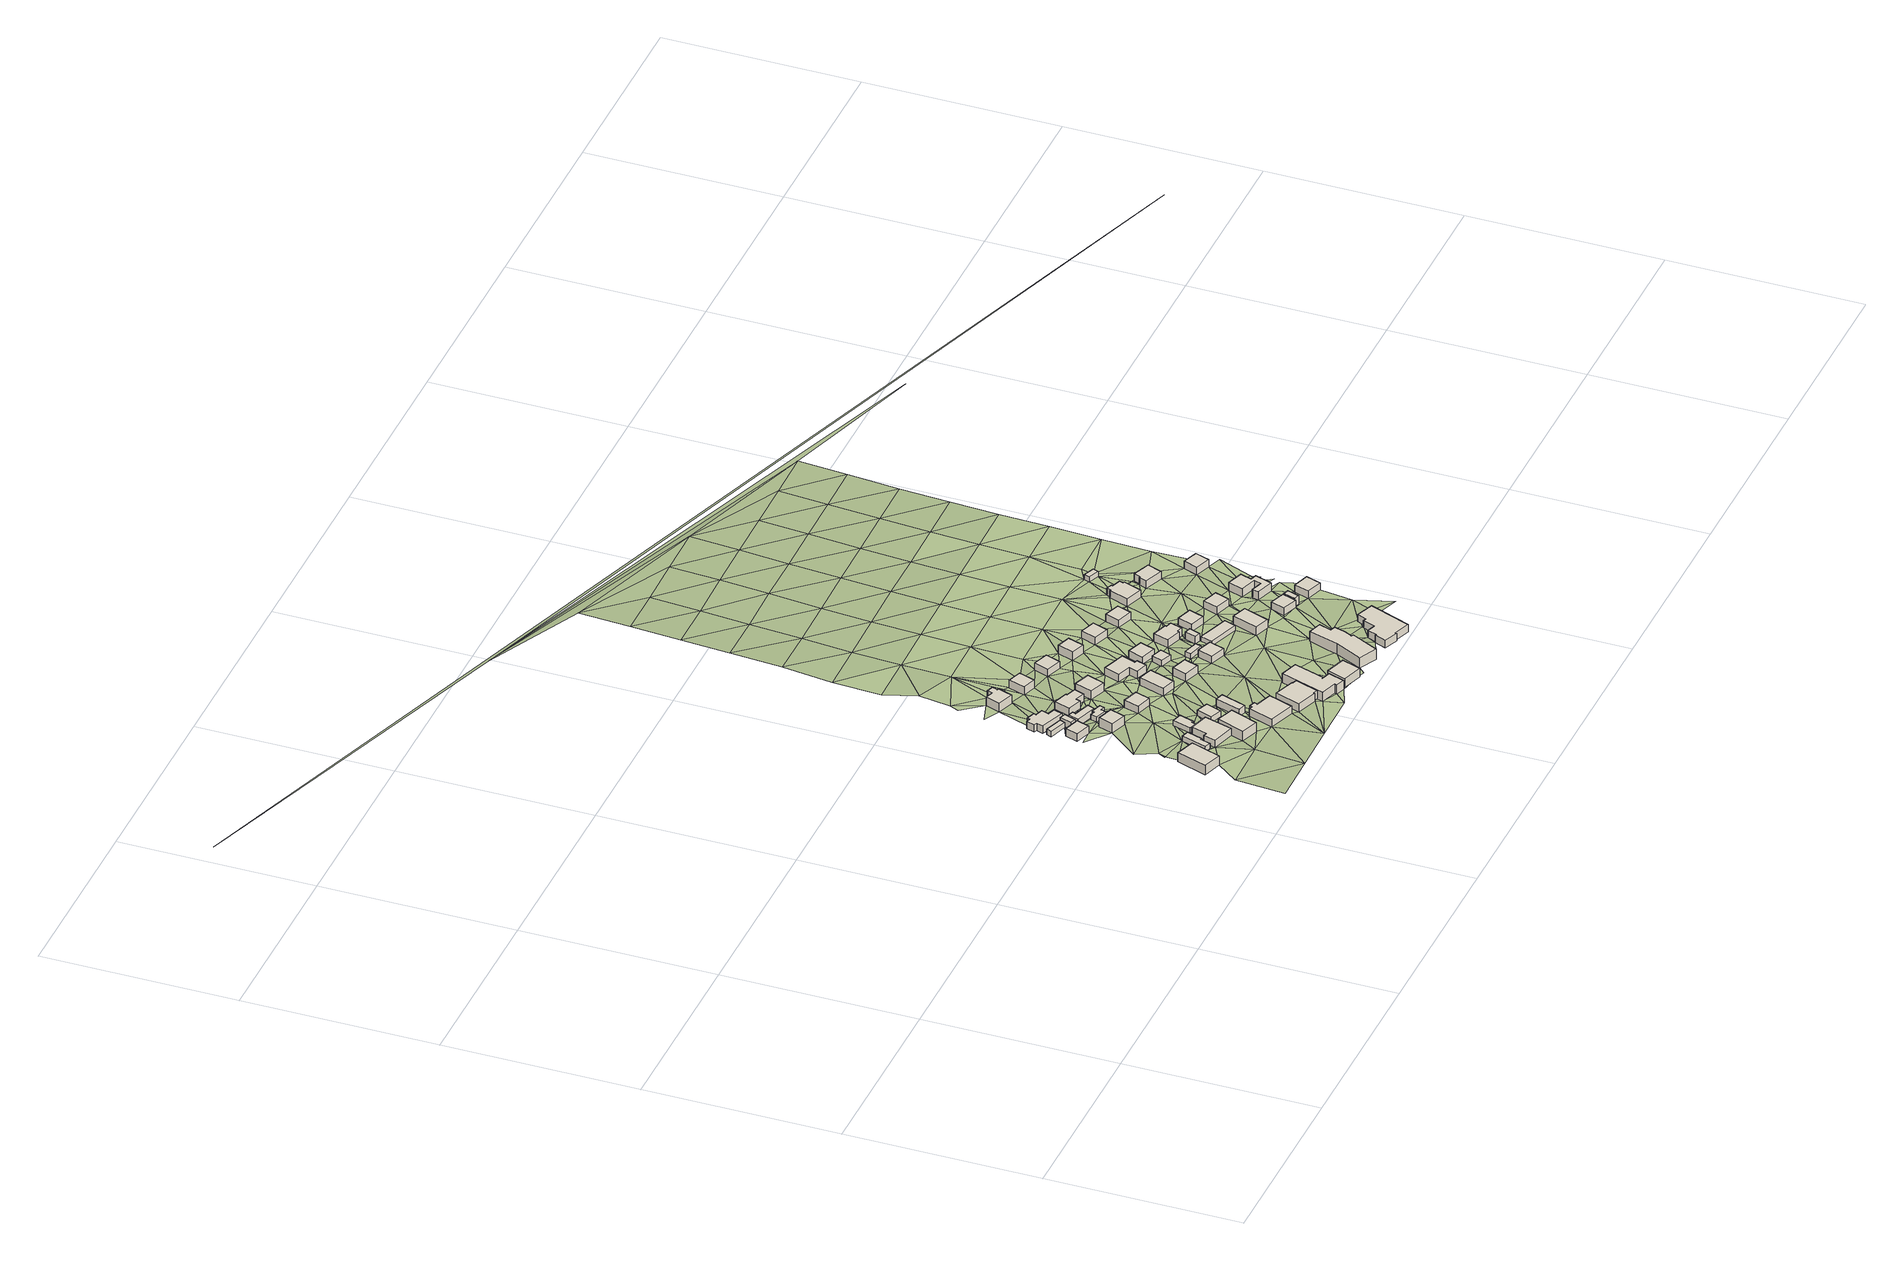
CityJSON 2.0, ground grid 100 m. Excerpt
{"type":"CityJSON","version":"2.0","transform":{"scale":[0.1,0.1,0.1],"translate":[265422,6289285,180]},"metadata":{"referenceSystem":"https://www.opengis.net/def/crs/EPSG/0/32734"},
"CityObjects":{
"building1":{"type":"Building","attributes":{"address":"22 Louwskloof Road Mamre 7347 Cape Town","building":"house","building:levels":"1","building_height":4.1,"roof_height":186.96,"ground_height":182.86,"plus_code":"4FRWFFRG+3V2"},"geometry":[{"type":"Solid","lod":"1","boundaries":[[[[0,1,2,3]],[[1,4,5,2]],[[4,6,7,5]],[[6,0,3,7]],[[3,2,5,7]],[[6,4,1,0]]]]}]},
"building2":{"type":"Building","attributes":{"address":"Louwskloof Road Mamre 7347 Cape Town","building":"cabin","building:levels":"1","building_height":2.8,"roof_height":186.78,"ground_height":183.98,"plus_code":"4FRWFFRG+3WJ"},"geometry":[{"type":"Solid","lod":"1","boundaries":[[[[8,9,10,11]],[[9,12,13,10]],[[12,14,15,13]],[[14,16,17,15]],[[16,18,19,17]],[[18,8,11,19]],[[11,10,13,15,17,19]],[[18,16,14,12,9,8]]]]}]},
"building3":{"type":"Building","attributes":{"address":"Frans Street Mamre 7347 Cape Town","building":"yes","building:levels":"1","building_height":4.1,"roof_height":187.91,"ground_height":183.81,"plus_code":"4FRWFFRG+7VC"},"geometry":[{"type":"Solid","lod":"1","boundaries":[[[[20,21,22,23]],[[21,24,25,22]],[[24,26,27,25]],[[26,20,23,27]],[[23,22,25,27]],[[26,24,21,20]]]]}]},
"building4":{"type":"Building","attributes":{"building":"cabin","building:levels":"1","building_height":2.8,"roof_height":186.93,"ground_height":184.13,"plus_code":"4FRWFFRG+8V6"},"geometry":[{"type":"Solid","lod":"1","boundaries":[[[[28,29,30,31]],[[29,32,33,30]],[[32,34,35,33]],[[34,28,31,35]],[[31,30,33,35]],[[34,32,29,28]]]]}]},
"building5":{"type":"Building","attributes":{"address":"23 Louwskloof Road Mamre 7347 Cape Town","building":"house","building:levels":"1","building_height":4.1,"roof_height":188.08,"ground_height":183.98,"plus_code":"4FRWFFRG+3W5"},"geometry":[{"type":"Solid","lod":"1","boundaries":[[[[36,37,38,39]],[[37,40,41,38]],[[40,42,43,41]],[[42,44,45,43]],[[44,46,47,45]],[[46,36,39,47]],[[39,38,41,43,45,47]],[[46,44,42,40,37,36]]]]}]},
"building6":{"type":"Building","attributes":{"address":"21 Denne Crescent Mamre 7347 Cape Town","building":"house","building:levels":"1","building_height":4.1,"roof_height":188.23,"ground_height":184.13,"plus_code":"4FRWFFRG+8VM"},"geometry":[{"type":"Solid","lod":"1","boundaries":[[[[48,49,50,51]],[[49,52,53,50]],[[52,54,55,53]],[[54,56,57,55]],[[56,58,59,57]],[[58,60,61,59]],[[60,62,63,61]],[[62,64,65,63]],[[64,66,67,65]],[[66,68,69,67]],[[68,70,71,69]],[[70,48,51,71]],[[51,50,53,55,57,59,61,63,65,67,69,71]],[[70,68,66,64,62,60,58,56,54,52,49,48]]]]}]},
"building7":{"type":"Building","attributes":{"address":"Denne Crescent Mamre 7347 Cape Town","building":"yes","building:levels":"1","building_height":4.1,"roof_height":187.91,"ground_height":183.81,"plus_code":"4FRWFFRG+7VW"},"geometry":[{"type":"Solid","lod":"1","boundaries":[[[[72,73,74,75]],[[73,76,77,74]],[[76,78,79,77]],[[78,72,75,79]],[[75,74,77,79]],[[78,76,73,72]]]]}]},
"building8":{"type":"Building","attributes":{"address":"40 Frans Street Mamre 7347 Cape Town","building":"house","building:levels":"1","building_height":4.1,"roof_height":188.96,"ground_height":184.86,"plus_code":"4FRWFFRG+6WF"},"geometry":[{"type":"Solid","lod":"1","boundaries":[[[[80,81,82,83]],[[81,84,85,82]],[[84,86,87,85]],[[86,80,83,87]],[[83,82,85,87]],[[86,84,81,80]]]]}]},
"building9":{"type":"Building","attributes":{"building":"cabin","building:levels":"1","building_height":2.8,"roof_height":186.78,"ground_height":183.98,"plus_code":"4FRWFFRG+4X6"},"geometry":[{"type":"Solid","lod":"1","boundaries":[[[[88,89,90,91]],[[89,92,93,90]],[[92,94,95,93]],[[94,96,97,95]],[[96,98,99,97]],[[98,88,91,99]],[[91,90,93,95,97,99]],[[98,96,94,92,89,88]]]]}]},
"building10":{"type":"Building","attributes":{"address":"24 Louwskloof Road Mamre 7347 Cape Town","building":"house","building:levels":"1","building_height":4.1,"roof_height":188.08,"ground_height":183.98,"plus_code":"4FRWFFRG+2XH"},"geometry":[{"type":"Solid","lod":"1","boundaries":[[[[100,101,102,103]],[[101,104,105,102]],[[104,106,107,105]],[[106,100,103,107]],[[103,102,105,107]],[[106,104,101,100]]]]}]},
"building11":{"type":"Building","attributes":{"building":"cabin","building:levels":"1","building_height":2.8,"roof_height":187.66,"ground_height":184.86,"plus_code":"4FRWFFRG+7WJ"},"geometry":[{"type":"Solid","lod":"1","boundaries":[[[[108,109,110,111]],[[109,112,113,110]],[[112,114,115,113]],[[114,116,117,115]],[[116,118,119,117]],[[118,108,111,119]],[[111,110,113,115,117,119]],[[118,116,114,112,109,108]]]]}]},
"building12":{"type":"Building","attributes":{"building":"cabin","building:levels":"1","building_height":2.8,"roof_height":187.66,"ground_height":184.86,"plus_code":"4FRWFFRG+7W4"},"geometry":[{"type":"Solid","lod":"1","boundaries":[[[[120,121,122,123]],[[121,124,125,122]],[[124,126,127,125]],[[126,128,129,127]],[[128,130,131,129]],[[130,132,133,131]],[[132,134,135,133]],[[134,120,123,135]],[[123,122,125,127,129,131,133,135]],[[134,132,130,128,126,124,121,120]]]]}]},
"building13":{"type":"Building","attributes":{"address":"Louwskloof Road Mamre 7347 Cape Town","building":"cabin","building:levels":"1","building_height":2.8,"roof_height":187.24,"ground_height":184.44,"plus_code":"4FRWFFRH+32J"},"geometry":[{"type":"Solid","lod":"1","boundaries":[[[[136,137,138,139]],[[137,140,141,138]],[[140,142,143,141]],[[142,136,139,143]],[[139,138,141,143]],[[142,140,137,136]]]]}]},
"building14":{"type":"Building","attributes":{"address":"30 Denne Crescent Mamre 7347 Cape Town","building":"house","building:levels":"1","building_height":4.1,"roof_height":189.27,"ground_height":185.17,"plus_code":"4FRWFFRG+CWC"},"geometry":[{"type":"Solid","lod":"1","boundaries":[[[[144,145,146,147]],[[145,148,149,146]],[[148,150,151,149]],[[150,152,153,151]],[[152,154,155,153]],[[154,156,157,155]],[[156,158,159,157]],[[158,144,147,159]],[[147,146,149,151,153,155,157,159]],[[158,156,154,152,150,148,145,144]]]]}]},
"building15":{"type":"Building","attributes":{"address":"19 Denne Crescent Mamre 7347 Cape Town","building":"house","building:levels":"1","building_height":4.1,"roof_height":189.05,"ground_height":184.95,"plus_code":"4FRWFFRG+8W5"},"geometry":[{"type":"Solid","lod":"1","boundaries":[[[[160,161,162,163]],[[161,164,165,162]],[[164,166,167,165]],[[166,168,169,167]],[[168,170,171,169]],[[170,172,173,171]],[[172,174,175,173]],[[174,160,163,175]],[[163,162,165,167,169,171,173,175]],[[174,172,170,168,166,164,161,160]]]]}]},
"building16":{"type":"Building","attributes":{"address":"38 Frans Street Mamre 7347 Cape Town","building":"house","building:levels":"1","building_height":4.1,"roof_height":188.87,"ground_height":184.77,"plus_code":"4FRWFFRG+6X5"},"geometry":[{"type":"Solid","lod":"1","boundaries":[[[[176,177,178,179]],[[177,180,181,178]],[[180,182,183,181]],[[182,176,179,183]],[[179,178,181,183]],[[182,180,177,176]]]]}]},
"building17":{"type":"Building","attributes":{"address":"25 Louwskloof Road Mamre 7347 Cape Town","building":"house","building:levels":"1","building_height":4.1,"roof_height":187.24,"ground_height":183.14,"plus_code":"4FRWFFQH+X3J"},"geometry":[{"type":"Solid","lod":"1","boundaries":[[[[184,185,186,187]],[[185,188,189,186]],[[188,190,191,189]],[[190,192,193,191]],[[192,194,195,193]],[[194,196,197,195]],[[196,198,199,197]],[[198,184,187,199]],[[187,186,189,191,193,195,197,199]],[[198,196,194,192,190,188,185,184]]]]}]},
"building18":{"type":"Building","attributes":{"address":"Louwskloof Road Mamre 7347 Cape Town","building":"garage","building:levels":"1","building_height":4.1,"roof_height":188.54,"ground_height":184.44,"plus_code":"4FRWFFRH+325"},"geometry":[{"type":"Solid","lod":"1","boundaries":[[[[200,201,202,203]],[[201,204,205,202]],[[204,206,207,205]],[[206,200,203,207]],[[203,202,205,207]],[[206,204,201,200]]]]}]},
"building19":{"type":"Building","attributes":{"address":"17 Denne Crescent Mamre 7347 Cape Town","building":"house","building:levels":"1","building_height":4.1,"roof_height":189.68,"ground_height":185.58,"plus_code":"4FRWFFRH+72R"},"geometry":[{"type":"Solid","lod":"1","boundaries":[[[[208,209,210,211]],[[209,212,213,210]],[[212,214,215,213]],[[214,208,211,215]],[[211,210,213,215]],[[214,212,209,208]]]]}]},
"building20":{"type":"Building","attributes":{"address":"28 Denne Crescent Mamre 7347 Cape Town","building":"house","building:levels":"1","building_height":4.1,"roof_height":189.27,"ground_height":185.17,"plus_code":"4FRWFFRG+CX3"},"geometry":[{"type":"Solid","lod":"1","boundaries":[[[[216,217,218,219]],[[217,220,221,218]],[[220,222,223,221]],[[222,216,219,223]],[[219,218,221,223]],[[222,220,217,216]]]]}]},
"building21":{"type":"Building","attributes":{"address":"26 Louwskloof Road Mamre 7347 Cape Town","building":"house","building:levels":"1","building_height":4.1,"roof_height":187.64,"ground_height":183.54,"plus_code":"4FRWFFQH+X48"},"geometry":[{"type":"Solid","lod":"1","boundaries":[[[[224,225,226,227]],[[225,228,229,226]],[[228,230,231,229]],[[230,232,233,231]],[[232,234,235,233]],[[234,236,237,235]],[[236,238,239,237]],[[238,224,227,239]],[[227,226,229,231,233,235,237,239]],[[238,236,234,232,230,228,225,224]]]]}]},
"building22":{"type":"Building","attributes":{"address":"36 Frans Street Mamre 7347 Cape Town","building":"house","building:levels":"1","building_height":4.1,"roof_height":189.36,"ground_height":185.26,"plus_code":"4FRWFFRH+53V"},"geometry":[{"type":"Solid","lod":"1","boundaries":[[[[240,241,242,243]],[[241,244,245,242]],[[244,246,247,245]],[[246,240,243,247]],[[243,242,245,247]],[[246,244,241,240]]]]}]},
"building23":{"type":"Building","attributes":{"address":"27 Louwskloof Road Mamre 7347 Cape Town","building":"house","building:levels":"1","building_height":4.1,"roof_height":187.64,"ground_height":183.54,"plus_code":"4FRWFFQH+X58"},"geometry":[{"type":"Solid","lod":"1","boundaries":[[[[248,249,250,251]],[[249,252,253,250]],[[252,254,255,253]],[[254,256,257,255]],[[256,258,259,257]],[[258,260,261,259]],[[260,262,263,261]],[[262,264,265,263]],[[264,248,251,265]],[[251,250,253,255,257,259,261,263,265]],[[264,262,260,258,256,254,252,249,248]]]]}]},
"building24":{"type":"Building","attributes":{"address":"15 Denne Crescent Mamre 7347 Cape Town","building":"house","building:levels":"1","building_height":4.1,"roof_height":189.68,"ground_height":185.58,"plus_code":"4FRWFFRH+735"},"geometry":[{"type":"Solid","lod":"1","boundaries":[[[[266,267,268,269]],[[267,270,271,268]],[[270,272,273,271]],[[272,274,275,273]],[[274,276,277,275]],[[276,278,279,277]],[[278,280,281,279]],[[280,266,269,281]],[[269,268,271,273,275,277,279,281]],[[280,278,276,274,272,270,267,266]]]]}]},
"building25":{"type":"Building","attributes":{"address":"26 Denne Crescent Mamre 7347 Cape Town","building":"house","building:levels":"1","building_height":4.1,"roof_height":189.79,"ground_height":185.69,"plus_code":"4FRWFFRH+92Q"},"geometry":[{"type":"Solid","lod":"1","boundaries":[[[[282,283,284,285]],[[283,286,287,284]],[[286,288,289,287]],[[288,282,285,289]],[[285,284,287,289]],[[288,286,283,282]]]]}]},
"building26":{"type":"Building","attributes":{"address":"34 Frans Street Mamre 7347 Cape Town","building":"house","building:levels":"1","building_height":4.1,"roof_height":189.6,"ground_height":185.5,"plus_code":"4FRWFFRH+547"},"geometry":[{"type":"Solid","lod":"1","boundaries":[[[[290,291,292,293]],[[291,294,295,292]],[[294,296,297,295]],[[296,290,293,297]],[[293,292,295,297]],[[296,294,291,290]]]]}]},
"building27":{"type":"Building","attributes":{"address":"28 Louwskloof Road Mamre 7347 Cape Town","building":"house","building:levels":"1","building_height":4.1,"roof_height":187.34,"ground_height":183.24,"plus_code":"4FRWFFQH+W68"},"geometry":[{"type":"Solid","lod":"1","boundaries":[[[[298,299,300,301]],[[299,302,303,300]],[[302,304,305,303]],[[304,298,301,305]],[[301,300,303,305]],[[304,302,299,298]]]]}]},
"building28":{"type":"Building","attributes":{"building":"cabin","building:levels":"1","building_height":2.8,"roof_height":188.76,"ground_height":185.96,"plus_code":"4FRWFFRH+656"},"geometry":[{"type":"Solid","lod":"1","boundaries":[[[[306,307,308,309]],[[307,310,311,308]],[[310,312,313,311]],[[312,306,309,313]],[[309,308,311,313]],[[312,310,307,306]]]]}]},
"building29":{"type":"Building","attributes":{"address":"13 Denne Crescent Mamre 7347 Cape Town","building":"house","building:levels":"1","building_height":4.1,"roof_height":190.06,"ground_height":185.96,"plus_code":"4FRWFFRH+64X"},"geometry":[{"type":"Solid","lod":"1","boundaries":[[[[314,315,316,317]],[[315,318,319,316]],[[318,320,321,319]],[[320,314,317,321]],[[317,316,319,321]],[[320,318,315,314]]]]}]},
"building30":{"type":"Building","attributes":{"address":"24 Denne Crescent Mamre 7347 Cape Town","building":"house","building:levels":"1","building_height":4.1,"roof_height":190.42,"ground_height":186.32,"plus_code":"4FRWFFRH+947"},"geometry":[{"type":"Solid","lod":"1","boundaries":[[[[322,323,324,325]],[[323,326,327,324]],[[326,328,329,327]],[[328,322,325,329]],[[325,324,327,329]],[[328,326,323,322]]]]}]},
"building31":{"type":"Building","attributes":{"address":"32 Frans Street Mamre 7347 Cape Town","building":"house","building:levels":"1","building_height":4.1,"roof_height":189.6,"ground_height":185.5,"plus_code":"4FRWFFRH+45Q"},"geometry":[{"type":"Solid","lod":"1","boundaries":[[[[330,331,332,333]],[[331,334,335,332]],[[334,336,337,335]],[[336,330,333,337]],[[333,332,335,337]],[[336,334,331,330]]]]}]},
"building32":{"type":"Building","attributes":{"building":"cabin","building:levels":"1","building_height":2.8,"roof_height":188.3,"ground_height":185.5,"plus_code":"4FRWFFRH+559"},"geometry":[{"type":"Solid","lod":"1","boundaries":[[[[338,339,340,341]],[[339,342,343,340]],[[342,344,345,343]],[[344,338,341,345]],[[341,340,343,345]],[[344,342,339,338]]]]}]},
"building33":{"type":"Building","attributes":{"address":"22 Denne Crescent Mamre 7347 Cape Town","building":"house","building:levels":"1","building_height":4.1,"roof_height":190.42,"ground_height":186.32,"plus_code":"4FRWFFRH+85P"},"geometry":[{"type":"Solid","lod":"1","boundaries":[[[[346,347,348,349]],[[347,350,351,348]],[[350,352,353,351]],[[352,346,349,353]],[[349,348,351,353]],[[352,350,347,346]]]]}]},
"building34":{"type":"Building","attributes":{"address":"29 Louwskloof Road Mamre 7347 Cape Town","building":"house","building:levels":"1","building_height":4.1,"roof_height":189.03,"ground_height":184.93,"plus_code":"4FRWFFQH+W8M"},"geometry":[{"type":"Solid","lod":"1","boundaries":[[[[354,355,356,357]],[[355,358,359,356]],[[358,360,361,359]],[[360,362,363,361]],[[362,364,365,363]],[[364,366,367,365]],[[366,368,369,367]],[[368,370,371,369]],[[370,372,373,371]],[[372,354,357,373]],[[357,356,359,361,363,365,367,369,371,373]],[[372,370,368,366,364,362,360,358,355,354]]]]}]},
"building35":{"type":"Building","attributes":{"address":"11 Denne Crescent Mamre 7347 Cape Town","building":"house","building:levels":"1","building_height":4.1,"roof_height":190.44,"ground_height":186.34,"plus_code":"4FRWFFRH+667"},"geometry":[{"type":"Solid","lod":"1","boundaries":[[[[374,375,376,377]],[[375,378,379,376]],[[378,380,381,379]],[[380,382,383,381]],[[382,384,385,383]],[[384,386,387,385]],[[386,388,389,387]],[[388,374,377,389]],[[377,376,379,381,383,385,387,389]],[[388,386,384,382,380,378,375,374]]]]}]},
"building36":{"type":"Building","attributes":{"address":"Denne Crescent Mamre 7347 Cape Town","building":"yes","building:levels":"1","building_height":4.1,"roof_height":189.75,"ground_height":185.65,"plus_code":"4FRWFFRH+56Q"},"geometry":[{"type":"Solid","lod":"1","boundaries":[[[[390,391,392,393]],[[391,394,395,392]],[[394,396,397,395]],[[396,390,393,397]],[[393,392,395,397]],[[396,394,391,390]]]]}]},
"building37":{"type":"Building","attributes":{"address":"Frans Street Mamre 7347 Cape Town","building":"cabin","building:levels":"1","building_height":2.8,"roof_height":188.45,"ground_height":185.65,"plus_code":"4FRWFFRH+47V"},"geometry":[{"type":"Solid","lod":"1","boundaries":[[[[398,399,400,401]],[[399,402,403,400]],[[402,404,405,403]],[[404,398,401,405]],[[401,400,403,405]],[[404,402,399,398]]]]}]},
"building38":{"type":"Building","attributes":{"address":"20 Denne Crescent Mamre 7347 Cape Town","building":"house","building:levels":"1","building_height":4.1,"roof_height":190.95,"ground_height":186.85,"plus_code":"4FRWFFRH+869"},"geometry":[{"type":"Solid","lod":"1","boundaries":[[[[406,407,408,409]],[[407,410,411,408]],[[410,412,413,411]],[[412,406,409,413]],[[409,408,411,413]],[[412,410,407,406]]]]}]},
"building39":{"type":"Building","attributes":{"address":"9 Denne Crescent Mamre 7347 Cape Town","building":"house","building:levels":"1","building_height":4.1,"roof_height":189.75,"ground_height":185.65,"plus_code":"4FRWFFRH+675"},"geometry":[{"type":"Solid","lod":"1","boundaries":[[[[414,415,416,417]],[[415,418,419,416]],[[418,420,421,419]],[[420,414,417,421]],[[417,416,419,421]],[[420,418,415,414]]]]}]},
"building40":{"type":"Building","attributes":{"address":"Frans Street Mamre 7347 Cape Town","building":"house","building:levels":"1","building_height":4.1,"roof_height":189.6,"ground_height":185.5,"plus_code":"4FRWFFRH+484"},"geometry":[{"type":"Solid","lod":"1","boundaries":[[[[422,423,424,425]],[[423,426,427,424]],[[426,428,429,427]],[[428,422,425,429]],[[425,424,427,429]],[[428,426,423,422]]]]}]},
"building41":{"type":"Building","attributes":{"address":"30 Louwskloof Road Mamre 7347 Cape Town","building":"house","building:levels":"1","building_height":4.1,"roof_height":188.24,"ground_height":184.14,"plus_code":"4FRWFFQH+VCR"},"geometry":[{"type":"Solid","lod":"1","boundaries":[[[[430,431,432,433]],[[431,434,435,432]],[[434,436,437,435]],[[436,438,439,437]],[[438,440,441,439]],[[440,442,443,441]],[[442,444,445,443]],[[444,446,447,445]],[[446,448,449,447]],[[448,450,451,449]],[[450,452,453,451]],[[452,430,433,453]],[[433,432,435,437,439,441,443,445,447,449,451,453]],[[452,450,448,446,444,442,440,438,436,434,431,430]]]]}]},
"building42":{"type":"Building","attributes":{"address":"7 Denne Crescent Mamre 7347 Cape Town","building":"house","building:levels":"1","building_height":4.1,"roof_height":190.19,"ground_height":186.09,"plus_code":"4FRWFFRH+59C"},"geometry":[{"type":"Solid","lod":"1","boundaries":[[[[454,455,456,457]],[[455,458,459,456]],[[458,460,461,459]],[[460,454,457,461]],[[457,456,459,461]],[[460,458,455,454]]]]}]},
"building43":{"type":"Building","attributes":{"address":"26 Frans Street Mamre 7347 Cape Town","building":"house","building:levels":"1","building_height":4.1,"roof_height":189.6,"ground_height":185.5,"plus_code":"4FRWFFRH+3CC"},"geometry":[{"type":"Solid","lod":"1","boundaries":[[[[462,463,464,465]],[[463,466,467,464]],[[466,468,469,467]],[[468,470,471,469]],[[470,472,473,471]],[[472,462,465,473]],[[465,464,467,469,471,473]],[[472,470,468,466,463,462]]]]}]},
"building44":{"type":"Building","attributes":{"address":"18 Denne Crescent Mamre 7347 Cape Town","building":"house","building:levels":"1","building_height":4.1,"roof_height":190.95,"ground_height":186.85,"plus_code":"4FRWFFRH+88G"},"geometry":[{"type":"Solid","lod":"1","boundaries":[[[[474,475,476,477]],[[475,478,479,476]],[[478,480,481,479]],[[480,482,483,481]],[[482,484,485,483]],[[484,486,487,485]],[[486,488,489,487]],[[488,490,491,489]],[[490,492,493,491]],[[492,474,477,493]],[[477,476,479,481,483,485,487,489,491,493]],[[492,490,488,486,484,482,480,478,475,474]]]]}]},
"building45":{"type":"Building","attributes":{"address":"Frans Street Mamre 7347 Cape Town","building":"garage","building:levels":"1","building_height":4.1,"roof_height":190.19,"ground_height":186.09,"plus_code":"4FRWFFRH+3C8"},"geometry":[{"type":"Solid","lod":"1","boundaries":[[[[463,462,494,495]],[[462,496,497,494]],[[496,498,499,497]],[[498,463,495,499]],[[495,494,497,499]],[[498,496,462,463]]]]}]},
"building46":{"type":"Building","attributes":{"address":"5 Denne Crescent Mamre 7347 Cape Town","building":"house","building:levels":"1","building_height":4.1,"roof_height":190.73,"ground_height":186.63,"plus_code":"4FRWFFRH+4CX"},"geometry":[{"type":"Solid","lod":"1","boundaries":[[[[500,501,502,503]],[[501,504,505,502]],[[504,506,507,505]],[[506,508,509,507]],[[508,510,511,509]],[[510,512,513,511]],[[512,514,515,513]],[[514,516,517,515]],[[516,518,519,517]],[[518,500,503,519]],[[503,502,505,507,509,511,513,515,517,519]],[[518,516,514,512,510,508,506,504,501,500]]]]}]},
"building47":{"type":"Building","attributes":{"address":"24 Frans Street Mamre 7347 Cape Town","building":"house","building:levels":"1","building_height":4.1,"roof_height":190.19,"ground_height":186.09,"plus_code":"4FRWFFRH+2FW"},"geometry":[{"type":"Solid","lod":"1","boundaries":[[[[520,521,522,523]],[[521,524,525,522]],[[524,526,527,525]],[[526,520,523,527]],[[523,522,525,527]],[[526,524,521,520]]]]}]},
"building48":{"type":"Building","attributes":{"building":"cabin","building:levels":"1","building_height":2.8,"roof_height":190.62,"ground_height":187.82,"plus_code":"4FRWFFRH+99V"},"geometry":[{"type":"Solid","lod":"1","boundaries":[[[[528,529,530,531]],[[529,532,533,530]],[[532,534,535,533]],[[534,528,531,535]],[[531,530,533,535]],[[534,532,529,528]]]]}]},
"building49":{"type":"Building","attributes":{"address":"16 Denne Crescent Mamre 7347 Cape Town","building":"house","building:levels":"1","building_height":4.1,"roof_height":191.44,"ground_height":187.34,"plus_code":"4FRWFFRH+899"},"geometry":[{"type":"Solid","lod":"1","boundaries":[[[[536,537,538,539]],[[537,540,541,538]],[[540,542,543,541]],[[542,544,545,543]],[[544,546,547,545]],[[546,536,539,547]],[[539,538,541,543,545,547]],[[546,544,542,540,537,536]]]]}]},
"building50":{"type":"Building","attributes":{"address":"14 Denne Crescent Mamre 7347 Cape Town","building":"house","building:levels":"1","building_height":4.1,"roof_height":191.36,"ground_height":187.26,"plus_code":"4FRWFFRH+6FV"},"geometry":[{"type":"Solid","lod":"1","boundaries":[[[[548,549,550,551]],[[549,552,553,550]],[[552,554,555,553]],[[554,548,551,555]],[[551,550,553,555]],[[554,552,549,548]]]]}]},
"terrain1":{"type":"TINRelief","geometry":[{"type":"CompositeSurface","lod":"1","boundaries":[[[556,557,558]],[[4,557,559]],[[559,557,556]],[[560,561,562]],[[18,563,4]],[[18,4,36]],[[564,16,561]],[[562,561,16]],[[36,4,559]],[[564,563,16]],[[36,8,18]],[[563,18,16]],[[565,566,562]],[[8,36,46]],[[8,46,9]],[[12,9,46]],[[100,36,559]],[[12,46,44]],[[562,16,565]],[[81,24,567]],[[566,568,81]],[[559,556,185]],[[44,42,12]],[[36,100,37]],[[42,14,12]],[[566,565,568]],[[20,73,28]],[[26,73,20]],[[100,559,569]],[[570,16,14]],[[89,14,42]],[[571,24,81]],[[26,24,109]],[[572,573,58]],[[76,73,26]],[[574,185,556]],[[73,573,28]],[[60,58,573]],[[109,24,128]],[[14,89,570]],[[42,92,89]],[[571,128,24]],[[26,109,76]],[[100,575,37]],[[572,28,573]],[[570,565,16]],[[569,559,185]],[[76,109,576]],[[42,40,92]],[[76,576,577]],[[126,109,128]],[[60,573,577]],[[575,40,37]],[[70,144,48]],[[92,96,94]],[[70,68,66]],[[571,130,128]],[[40,96,92]],[[121,109,126]],[[161,577,576]],[[60,577,161]],[[64,578,66]],[[579,130,571]],[[580,161,576]],[[60,161,578]],[[565,570,581]],[[582,109,121]],[[568,565,177]],[[575,136,40]],[[121,126,124]],[[579,568,177]],[[583,144,158]],[[70,66,584]],[[96,40,585]],[[160,66,578]],[[580,586,164]],[[161,160,578]],[[575,587,136]],[[584,144,70]],[[580,164,161]],[[581,96,585]],[[130,579,134]],[[585,40,136]],[[184,569,185]],[[130,134,132]],[[201,588,569]],[[582,121,120]],[[589,590,158]],[[591,164,586]],[[565,581,592]],[[575,588,587]],[[569,184,201]],[[565,592,177]],[[188,185,574]],[[579,593,134]],[[582,120,591]],[[120,134,594]],[[593,579,177]],[[160,595,66]],[[134,593,594]],[[120,594,593]],[[158,596,589]],[[584,66,597]],[[168,164,591]],[[209,591,120]],[[184,204,201]],[[597,66,595]],[[588,201,200]],[[188,574,225]],[[200,587,588]],[[158,598,596]],[[166,164,168]],[[160,174,595]],[[120,593,209]],[[599,581,585]],[[196,204,184]],[[184,198,196]],[[587,200,600]],[[168,591,209]],[[244,592,581]],[[225,574,601]],[[174,172,170]],[[196,206,204]],[[599,585,600]],[[602,603,604]],[[605,606,589]],[[607,604,584]],[[596,605,589]],[[170,168,209]],[[599,244,581]],[[607,584,597]],[[595,174,208]],[[206,600,200]],[[206,196,194]],[[593,608,209]],[[593,609,608]],[[602,604,607]],[[609,592,244]],[[170,208,174]],[[574,249,601]],[[574,610,249]],[[192,190,194]],[[595,220,597]],[[188,225,611]],[[209,208,170]],[[596,602,605]],[[606,612,613]],[[607,597,614]],[[611,190,188]],[[615,613,612]],[[607,605,602]],[[291,600,206]],[[208,283,595]],[[244,616,609]],[[220,595,283]],[[599,600,291]],[[605,607,614]],[[617,608,609]],[[244,599,246]],[[618,206,194]],[[612,606,605]],[[609,616,617]],[[619,601,620]],[[190,618,194]],[[249,620,601]],[[605,614,621]],[[608,617,267]],[[246,599,291]],[[249,610,254]],[[622,623,615]],[[611,618,190]],[[624,608,266]],[[208,624,625]],[[267,266,608]],[[626,620,249]],[[220,627,621]],[[283,208,625]],[[220,283,627]],[[252,249,254]],[[616,272,617]],[[291,206,628]],[[254,610,256]],[[622,615,612]],[[267,617,270]],[[629,630,611]],[[272,616,631]],[[246,291,632]],[[628,206,618]],[[617,272,270]],[[631,246,632]],[[626,249,630]],[[633,626,629]],[[624,266,625]],[[618,611,630]],[[634,623,635]],[[625,286,283]],[[272,631,274]],[[629,626,630]],[[621,636,605]],[[621,627,637]],[[612,605,636]],[[256,299,638]],[[635,623,622]],[[631,632,639]],[[638,640,641]],[[625,266,323]],[[274,631,639]],[[323,286,625]],[[299,256,642]],[[299,643,638]],[[644,637,627]],[[640,638,643]],[[637,636,621]],[[645,274,315]],[[639,632,646]],[[628,618,331]],[[278,645,647]],[[648,649,634]],[[640,643,650]],[[651,274,639]],[[651,315,274]],[[646,628,652]],[[653,266,647]],[[644,286,322]],[[323,266,653]],[[286,323,322]],[[645,315,314]],[[331,652,628]],[[612,654,622]],[[314,647,645]],[[637,644,322]],[[312,639,646]],[[634,635,648]],[[630,655,618]],[[331,618,334]],[[646,652,339]],[[651,318,315]],[[654,612,636]],[[338,312,646]],[[331,330,652]],[[656,650,643]],[[339,338,646]],[[642,657,354]],[[649,658,659]],[[630,650,655]],[[339,652,330]],[[651,660,318]],[[347,647,314]],[[354,661,642]],[[656,643,661]],[[647,347,653]],[[635,622,662]],[[334,618,655]],[[658,649,648]],[[660,320,318]],[[660,312,375]],[[375,312,338]],[[339,330,342]],[[322,663,637]],[[636,637,663]],[[662,622,654]],[[656,655,650]],[[314,320,350]],[[664,661,354]],[[342,330,665]],[[653,346,666]],[[338,344,375]],[[667,659,668]],[[347,314,350]],[[320,660,374]],[[346,653,347]],[[656,661,664]],[[660,375,374]],[[322,666,663]],[[399,665,334]],[[648,635,669]],[[342,665,399]],[[342,399,344]],[[659,658,668]],[[670,375,344]],[[344,399,391]],[[671,667,672]],[[673,654,636]],[[663,666,346]],[[669,635,662]],[[344,391,670]],[[391,399,398]],[[320,374,406]],[[655,423,334]],[[399,334,402]],[[674,655,656]],[[664,674,656]],[[350,320,406]],[[391,398,394]],[[391,390,670]],[[673,636,663]],[[675,658,648]],[[676,670,677]],[[352,663,346]],[[390,677,670]],[[402,334,423]],[[415,394,398]],[[390,396,677]],[[355,444,678]],[[406,352,350]],[[662,654,679]],[[394,415,396]],[[675,648,669]],[[677,396,415]],[[680,681,374]],[[682,683,680]],[[374,407,406]],[[655,674,684]],[[685,678,686]],[[423,655,684]],[[679,654,673]],[[415,398,418]],[[412,352,406]],[[683,677,687]],[[677,415,687]],[[667,668,688]],[[407,374,681]],[[680,683,681]],[[678,444,440]],[[668,658,689]],[[686,678,440]],[[442,440,444]],[[418,398,404]],[[681,683,687]],[[690,669,662]],[[663,352,691]],[[692,402,423]],[[693,694,686]],[[658,675,689]],[[694,693,695]],[[695,693,696]],[[697,686,440]],[[691,673,663]],[[404,402,692]],[[412,691,352]],[[698,674,696]],[[679,690,662]],[[686,697,693]],[[698,684,674]],[[687,699,681]],[[440,438,697]],[[412,410,700]],[[418,404,455]],[[474,407,681]],[[692,455,404]],[[701,675,669]],[[410,407,474]],[[688,668,689]],[[412,700,691]],[[702,693,697]],[[696,693,472]],[[454,699,418]],[[703,455,692]],[[700,410,474]],[[704,679,673]],[[418,455,454]],[[702,697,434]],[[701,669,690]],[[468,684,698]],[[703,684,468]],[[696,472,698]],[[681,699,705]],[[706,474,681]],[[667,688,672]],[[704,673,691]],[[455,703,458]],[[492,700,474]],[[698,470,468]],[[689,675,707]],[[691,700,492]],[[698,472,470]],[[702,708,693]],[[709,710,671]],[[703,711,458]],[[681,705,706]],[[452,712,713]],[[454,705,699]],[[679,714,690]],[[472,693,521]],[[707,675,701]],[[510,703,468]],[[510,711,703]],[[691,492,488]],[[458,711,460]],[[708,521,693]],[[714,679,704]],[[492,490,488]],[[702,713,708]],[[472,715,462]],[[705,454,460]],[[716,688,689]],[[468,717,510]],[[529,691,488]],[[501,711,510]],[[521,715,472]],[[528,704,691]],[[718,713,712]],[[711,500,460]],[[719,701,690]],[[706,705,536]],[[716,689,707]],[[711,501,500]],[[720,721,722]],[[508,501,510]],[[488,720,529]],[[723,717,463]],[[529,528,691]],[[713,718,708]],[[546,724,706]],[[706,536,546]],[[510,717,512]],[[725,724,722]],[[719,690,714]],[[723,715,520]],[[715,521,520]],[[717,723,512]],[[501,508,726]],[[720,722,532]],[[672,727,671]],[[722,724,728]],[[705,460,548]],[[720,532,529]],[[705,537,536]],[[524,521,708]],[[729,726,508]],[[728,724,546]],[[723,520,512]],[[460,500,548]],[[707,701,730]],[[544,542,546]],[[532,722,728]],[[672,688,716]],[[546,542,728]],[[731,714,704]],[[548,537,705]],[[732,512,520]],[[512,733,734]],[[704,528,731]],[[730,701,719]],[[512,732,733]],[[728,542,540]],[[532,728,540]],[[528,534,735]],[[736,737,734]],[[520,526,732]],[[734,733,738]],[[532,540,534]],[[738,736,734]],[[736,549,500]],[[739,716,707]],[[548,500,549]],[[731,528,735]],[[740,741,742]],[[738,743,736]],[[537,548,554]],[[540,537,554]],[[714,744,719]],[[743,738,745]],[[739,707,730]],[[744,714,731]],[[746,736,743]],[[540,747,534]],[[748,672,716]],[[549,736,746]],[[749,735,534]],[[747,540,554]],[[750,730,719]],[[748,716,739]],[[735,749,731]],[[750,719,744]],[[554,552,747]],[[747,749,534]],[[730,751,739]],[[744,731,752]],[[751,730,750]],[[752,731,749]],[[672,748,753]],[[739,754,748]],[[755,750,744]],[[754,739,751]],[[752,755,744]],[[751,750,756]],[[757,671,727]],[[753,748,754]],[[756,750,755]],[[753,727,672]],[[758,754,751]],[[758,751,756]],[[759,753,754]],[[759,754,758]],[[727,753,759]]]}]}
},
"vertices":[
[2368,631,18],[2314,475,18],[2314,475,70],[2368,631,70],[2412,441,18],[2412,441,70],[2466,597,18],[2466,597,70],
[2494,520,40],[2510,571,40],[2510,571,68],[2494,520,68],[2517,571,40],[2517,571,68],[2542,650,40],[2542,650,68],[2502,662,40],[2502,662,68],[2461,531,40],[2461,531,68],
[2349,1182,38],[2327,1115,38],[2327,1115,79],[2349,1182,79],[2407,1089,38],[2407,1089,79],[2429,1156,38],[2429,1156,79],
[2409,1210,38],[2418,1237,38],[2418,1237,69],[2409,1210,69],[2327,1268,38],[2327,1268,69],[2318,1241,38],[2318,1241,69],
[2508,499,40],[2626,465,40],[2626,465,81],[2508,499,81],[2668,610,40],[2668,610,81],[2569,639,40],[2569,639,81],[2545,558,40],[2545,558,81],[2526,563,40],[2526,563,81],
[2360,1378,41],[2356,1364,41],[2356,1364,82],[2360,1378,82],[2335,1371,41],[2335,1371,82],[2321,1328,41],[2321,1328,82],[2337,1322,41],[2337,1322,82],[2325,1288,41],[2325,1288,82],[2453,1239,41],[2453,1239,82],[2468,1286,41],[2468,1286,82],[2430,1299,41],[2430,1299,82],[2443,1337,41],[2443,1337,82],[2402,1350,41],[2402,1350,82],[2406,1363,41],[2406,1363,82],
[2426,1238,38],[2404,1179,38],[2404,1179,79],[2426,1238,79],[2433,1168,38],[2433,1168,79],[2455,1228,38],[2455,1228,79],
[2473,1064,38],[2447,988,38],[2447,988,90],[2473,1064,90],[2528,960,38],[2528,960,90],[2554,1037,38],[2554,1037,90],
[2605,747,40],[2576,649,40],[2576,649,68],[2605,747,68],[2616,637,40],[2616,637,68],[2624,661,40],[2624,661,68],[2634,657,40],[2634,657,68],[2657,732,40],[2657,732,68],
[2622,407,26],[2712,374,26],[2712,374,81],[2622,407,81],[2765,517,26],[2765,517,81],[2675,550,26],[2675,550,81],
[2460,1211,38],[2441,1155,38],[2441,1155,77],[2460,1211,77],[2553,1118,38],[2553,1118,77],[2566,1156,38],[2566,1156,77],[2483,1184,38],[2483,1184,77],[2488,1202,38],[2488,1202,77],
[2584,1103,49],[2531,1120,49],[2531,1120,77],[2584,1103,77],[2527,1108,49],[2527,1108,77],[2501,1116,49],[2501,1116,77],[2490,1082,49],[2490,1082,77],[2549,1063,49],[2549,1063,77],[2556,1085,49],[2556,1085,77],[2576,1078,49],[2576,1078,77],
[2689,589,40],[2752,566,40],[2752,566,72],[2689,589,72],[2782,647,40],[2782,647,72],[2720,671,40],[2720,671,72],
[2409,1536,45],[2493,1506,45],[2493,1506,93],[2409,1536,93],[2520,1582,45],[2520,1582,93],[2512,1585,45],[2512,1585,93],[2522,1613,45],[2522,1613,93],[2486,1625,45],[2486,1625,93],[2477,1598,45],[2477,1598,93],[2436,1612,45],[2436,1612,93],
[2519,1302,49],[2490,1219,49],[2490,1219,91],[2519,1302,91],[2566,1193,49],[2566,1193,91],[2575,1217,49],[2575,1217,91],[2626,1200,49],[2626,1200,91],[2644,1252,49],[2644,1252,91],[2593,1269,49],[2593,1269,91],[2596,1276,49],[2596,1276,91],
[2650,1006,48],[2625,929,48],[2625,929,89],[2650,1006,89],[2705,903,48],[2705,903,89],[2730,980,48],[2730,980,89],
[2818,449,31],[2772,321,31],[2772,321,72],[2818,449,72],[2907,274,31],[2907,274,72],[2951,399,31],[2951,399,72],[2866,428,31],[2866,428,72],[2872,445,31],[2872,445,72],[2841,456,31],[2841,456,72],[2836,443,31],[2836,443,72],
[2819,614,44],[2776,484,44],[2776,484,85],[2819,614,85],[2817,471,44],[2817,471,85],[2860,601,44],[2860,601,85],
[2684,1263,49],[2652,1171,49],[2652,1171,97],[2684,1263,97],[2735,1142,49],[2735,1142,97],[2767,1233,49],[2767,1233,97],
[2603,1562,49],[2575,1477,49],[2575,1477,93],[2603,1562,93],[2646,1453,49],[2646,1453,93],[2675,1538,49],[2675,1538,93],
[2976,378,31],[2928,247,31],[2928,247,76],[2976,378,76],[3036,208,31],[3036,208,76],[3038,215,31],[3038,215,76],[3063,206,31],[3063,206,76],[3104,327,31],[3104,327,76],[3082,335,31],[3082,335,76],[3083,339,31],[3083,339,76],
[2915,978,53],[2840,1004,53],[2840,1004,94],[2915,978,94],[2794,870,53],[2794,870,94],[2869,845,53],[2869,845,94],
[3133,408,25],[3058,177,25],[3058,177,76],[3133,408,76],[3142,150,25],[3142,150,76],[3138,138,25],[3138,138,76],[3183,122,25],[3183,122,76],[3212,205,25],[3212,205,76],[3164,220,25],[3164,220,76],[3175,226,25],[3175,226,76],[3224,378,25],[3224,378,76],
[2851,1183,56],[2823,1102,56],[2823,1102,97],[2851,1183,97],[2894,1077,56],[2894,1077,97],[2878,1032,56],[2878,1032,97],[2941,1010,56],[2941,1010,97],[2959,1063,56],[2959,1063,97],[2945,1068,56],[2945,1068,97],[2971,1141,56],[2971,1141,97],
[2770,1500,57],[2743,1424,57],[2743,1424,98],[2770,1500,98],[2822,1395,57],[2822,1395,98],[2849,1472,57],[2849,1472,98],
[2967,888,53],[2942,813,53],[2942,813,96],[2967,888,96],[3024,786,53],[3024,786,96],[3048,861,53],[3048,861,96],
[3235,221,25],[3202,124,25],[3202,124,73],[3235,221,73],[3307,89,25],[3307,89,73],[3340,186,25],[3340,186,73],
[3092,996,55],[3033,1017,55],[3033,1017,88],[3092,996,88],[3013,960,55],[3013,960,88],[3072,940,55],[3072,940,88],
[3015,1126,60],[2987,1049,60],[2987,1049,101],[3015,1126,101],[3070,1021,60],[3070,1021,101],[3097,1098,60],[3097,1098,101],
[2935,1445,57],[2907,1362,57],[2907,1362,104],[2935,1445,104],[2978,1338,57],[2978,1338,104],[3005,1422,57],[3005,1422,104],
[3145,830,55],[3118,752,55],[3118,752,96],[3145,830,96],[3198,725,55],[3198,725,96],[3224,803,55],[3224,803,96],
[3129,890,55],[3119,858,55],[3119,858,83],[3129,890,83],[3196,836,55],[3196,836,83],[3206,867,55],[3206,867,83],
[3082,1387,63],[3054,1308,63],[3054,1308,104],[3082,1387,104],[3134,1280,63],[3134,1280,104],[3162,1360,63],[3162,1360,104],
[3363,111,32],[3457,65,32],[3457,65,90],[3363,111,90],[3527,206,32],[3527,206,90],[3517,212,32],[3517,212,90],[3537,253,32],[3537,253,90],[3553,309,32],[3553,309,90],[3526,319,32],[3526,319,90],[3549,383,32],[3549,383,90],[3478,405,32],[3478,405,90],[3431,253,32],[3431,253,90],
[3183,1066,60],[3158,988,60],[3158,988,104],[3183,1066,104],[3239,962,60],[3239,962,104],[3242,971,60],[3242,971,104],[3272,961,60],[3272,961,104],[3292,1024,60],[3292,1024,104],[3261,1033,60],[3261,1033,104],[3263,1040,60],[3263,1040,104],
[3256,938,57],[3237,881,57],[3237,881,98],[3256,938,98],[3268,870,57],[3268,870,98],[3288,928,57],[3288,928,98],
[3268,865,57],[3247,804,57],[3247,804,84],[3268,865,84],[3406,747,57],[3406,747,84],[3428,808,57],[3428,808,84],
[3217,1255,68],[3299,1227,68],[3299,1227,109],[3217,1255,109],[3325,1301,68],[3325,1301,109],[3243,1330,68],[3243,1330,109],
[3351,1009,57],[3324,932,57],[3324,932,98],[3351,1009,98],[3402,905,57],[3402,905,98],[3429,983,57],[3429,983,98],
[3461,778,49],[3414,646,49],[3414,646,96],[3461,778,96],[3489,619,49],[3489,619,96],[3537,751,49],[3537,751,96],
[3789,217,41],[3699,252,41],[3699,252,82],[3789,217,82],[3679,203,41],[3679,203,82],[3663,209,41],[3663,209,82],[3638,145,41],[3638,145,82],[3596,161,41],[3596,161,82],[3577,113,41],[3577,113,82],[3571,115,41],[3571,115,82],[3548,55,41],[3548,55,82],[3619,27,41],[3619,27,82],[3621,35,41],[3621,35,82],[3706,2,41],[3706,2,82],
[3517,948,61],[3491,873,61],[3491,873,102],[3517,948,102],[3573,845,61],[3573,845,102],[3599,920,61],[3599,920,102],
[3686,560,55],[3707,622,55],[3707,622,96],[3686,560,96],[3709,627,55],[3709,627,96],[3630,656,55],[3630,656,96],[3603,583,55],[3603,583,96],[3682,554,55],[3682,554,96],
[3393,1281,68],[3484,1248,68],[3484,1248,109],[3393,1281,109],[3519,1343,68],[3519,1343,109],[3510,1346,68],[3510,1346,109],[3517,1365,68],[3517,1365,109],[3471,1382,68],[3471,1382,109],[3474,1389,68],[3474,1389,109],[3444,1401,68],[3444,1401,109],[3435,1378,68],[3435,1378,109],[3429,1380,68],[3429,1380,109],
[3686,560,102],[3707,622,102],[3715,551,55],[3715,551,102],[3736,613,55],[3736,613,102],
[3692,891,61],[3665,814,61],[3665,814,107],[3692,891,107],[3748,785,61],[3748,785,107],[3736,749,61],[3736,749,107],[3679,768,61],[3679,768,107],[3668,735,61],[3668,735,107],[3758,704,61],[3758,704,107],[3789,793,61],[3789,793,107],[3755,804,61],[3755,804,107],[3775,862,61],[3775,862,107],
[3791,600,61],[3766,524,61],[3766,524,102],[3791,600,102],[3849,497,61],[3849,497,102],[3874,573,61],[3874,573,102],
[3511,1540,78],[3500,1511,78],[3500,1511,106],[3511,1540,106],[3558,1488,78],[3558,1488,106],[3569,1517,78],[3569,1517,106],
[3554,1248,73],[3651,1211,73],[3651,1211,114],[3554,1248,114],[3681,1287,73],[3681,1287,114],[3590,1322,73],[3590,1322,114],[3577,1286,73],[3577,1286,114],[3570,1288,73],[3570,1288,114],
[3742,1068,73],[3821,1039,73],[3821,1039,114],[3742,1068,114],[3848,1114,73],[3848,1114,114],[3769,1143,73],[3769,1143,114],
[2578,80,11],[2327,330,18],[2327,80,4],[2578,330,26],[2364,694,29],[2369,693,29],[2376,729,35],[2466,597,40],[2368,631,29],[2578,835,48],[2327,835,35],[2327,1085,38],[2528,960,49],[2712,374,31],[2605,747,48],[2473,1064,49],[2418,1237,41],[2426,1238,41],[2829,80,18],[2675,550,40],[2460,1211,49],[2455,1228,49],[2468,1286,49],[2554,1037,49],[2488,1202,49],[2657,732,48],[2553,1118,49],[2327,1580,45],[2493,1506,52],[2720,671,44],[2483,1184,49],[2752,566,44],[2765,517,44],[2364,1762,50],[2345,1715,50],[2566,1156,49],[2705,903,53],[2650,1006,49],[2578,1085,49],[2578,1330,49],[2486,1625,52],[2575,1477,52],[2477,1598,52],[2829,835,53],[2782,647,44],[3036,208,35],[2522,1613,52],[2512,1585,52],[2520,1582,52],[2578,1840,57],[2389,1926,50],[2578,1580,52],[2735,1142,56],[2730,980,56],[3081,80,25],[2976,378,35],[2578,2090,62],[2327,2090,56],[2603,1562,52],[2327,2335,64],[2840,1004,56],[2829,1085,56],[3081,575,46],[3038,215,35],[3063,206,35],[2675,1538,52],[2578,2335,72],[2327,2585,89],[2767,1233,57],[2829,1330,57],[3104,327,35],[2770,1500,58],[3024,786,55],[3083,339,35],[3133,408,35],[2915,978,56],[2967,888,55],[3082,335,35],[2327,2845,102],[2578,2585,86],[2829,1840,63],[2829,1580,58],[3212,205,41],[3013,960,60],[3175,226,35],[3164,220,35],[3307,89,32],[3235,221,41],[2849,1472,58],[2959,1063,60],[3048,861,55],[2971,1141,60],[2578,2845,102],[2327,3090,114],[3224,378,41],[3033,1017,60],[3081,835,55],[2978,1338,63],[2829,2090,70],[3332,575,49],[3332,330,41],[3332,80,32],[2578,3090,116],[2327,3340,127],[3092,996,60],[3340,186,32],[2829,2335,81],[3081,1580,65],[3431,253,41],[3224,803,57],[3005,1422,63],[2327,3600,140],[2578,3340,128],[2829,2585,95],[3239,962,63],[1825,3850,131],[3081,3340,147],[3081,1840,70],[3478,405,49],[2829,2845,112],[3242,971,63],[3272,961,63],[3527,206,49],[3081,2090,77],[3263,1040,63],[3332,1085,63],[3261,1033,63],[3292,1024,63],[3489,619,55],[3517,212,49],[3537,253,49],[3351,1009,63],[2829,3340,139],[2829,3090,128],[3081,2335,88],[3332,1580,72],[3461,778,61],[3583,330,49],[3553,309,49],[3526,319,49],[3549,383,49],[3663,209,49],[3583,575,55],[3429,983,63],[3332,1330,69],[3081,2585,102],[3699,252,49],[3537,751,61],[3332,1840,77],[3583,1085,67],[3484,1248,73],[3081,2845,117],[3834,330,57],[6377,2251,211],[2,4514,97],[3583,835,61],[3812,172,51],[3789,217,57],[3332,2090,84],[3715,551,61],[3081,3090,134],[3709,627,61],[3904,141,51],[3332,2335,94],[3474,1389,73],[3471,1382,73],[3517,1365,73],[3736,613,61],[3519,1343,73],[3510,1346,73],[3748,785,66],[3834,3090,147],[3583,1330,73],[3736,749,66],[3332,2585,107],[3583,1840,84],[3838,694,61],[3777,718,66],[3789,793,66],[3583,1580,78],[3775,862,66],[3755,804,66],[3810,803,66],[3332,2845,122],[3829,755,66],[3822,736,66],[3850,725,66],[3834,835,66],[3583,2090,90],[3843,790,66],[3897,1014,73],[3834,1330,79],[3332,3090,139],[3834,1580,85],[3583,2335,99],[3583,2585,112],[3834,1840,91],[3583,3090,142],[3583,2845,127],[3834,2090,98],[3834,2335,107],[4587,2845,157],[3834,2585,118],[3834,2845,134]
]}
